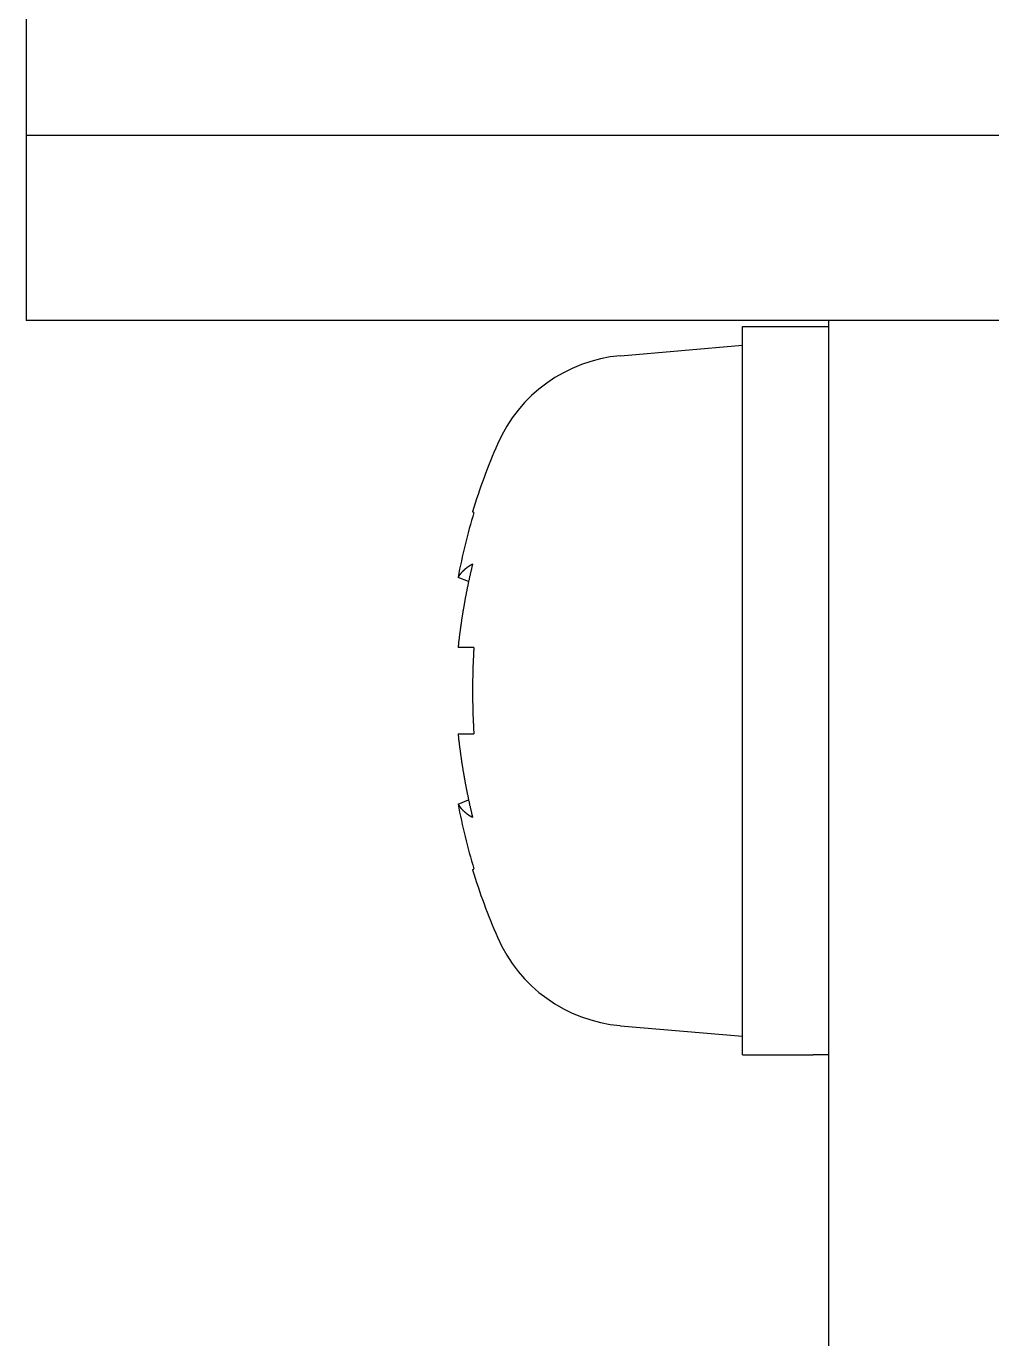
# Model space of a CAD drawing. Extents: x 1 to 262, y 0 to 247.
# Drawn here: x 53.89 to 61.71, y 107.52 to 118.15 of the extents above; entities that cross this region are included whole.
import ezdxf

# ---------------------------------------------------------------- set-up
doc = ezdxf.new("R2010")
doc.units = 0
doc.layers.get('0').update_dxf_attribs({"linetype": 'CONTINUOUS'})

msp = doc.modelspace()

# ---------------------------------------------------------------- linework, layer by layer
at = {"color": 7, "linetype": 'CONTINUOUS'}
for p, q in [((53.888, 133.268), (53.888, 117.268)), ((53.888, 117.268), (53.888, 115.768)), ((53.888, 117.268), (85.888, 117.268)), ((54.888, 115.768), (53.888, 115.768)), ((60.388, 115.768), (54.888, 115.768)), ((59.688, 115.718), (60.388, 115.718)), ((59.688, 109.818), (59.688, 115.718)), ((61.888, 115.768), (60.388, 115.768)), ((60.388, 114.768), (60.388, 115.768)), ((58.7, 115.482), (59.688, 115.568)), ((60.388, 107.268), (60.388, 114.768)), ((57.513, 114.211), (57.503, 114.218)), ((57.471, 113.653), (57.385, 113.686)), ((57.513, 113.117), (57.385, 113.117)), ((57.385, 112.419), (57.513, 112.419)), ((57.385, 111.85), (57.471, 111.883)), ((57.503, 111.318), (57.513, 111.325)), ((58.7, 110.054), (59.688, 109.968)), ((59.688, 109.818), (60.003, 109.818))]:
    msp.add_line(p, q, dxfattribs=at)
for points in [[(57.503, 113.793, 0), (57.501, 113.793, 0), (57.5, 113.792, 0), (57.499, 113.791, 0), (57.498, 113.791, 0), (57.496, 113.79, 0), (57.495, 113.789, 0), (57.494, 113.788, 0), (57.493, 113.788, 0), (57.491, 113.787, 0), (57.49, 113.786, 0), (57.489, 113.786, 0), (57.488, 113.785, 0), (57.486, 113.784, 0), (57.485, 113.783, 0), (57.484, 113.783, 0), (57.483, 113.782, 0), (57.482, 113.781, 0), (57.481, 113.78, 0), (57.479, 113.78, 0), (57.478, 113.779, 0), (57.477, 113.778, 0), (57.476, 113.778, 0), (57.475, 113.777, 0), (57.474, 113.776, 0), (57.473, 113.775, 0), (57.471, 113.775, 0), (57.47, 113.774, 0), (57.469, 113.773, 0), (57.468, 113.772, 0), (57.467, 113.772, 0), (57.466, 113.771, 0), (57.465, 113.77, 0), (57.464, 113.769, 0), (57.463, 113.769, 0), (57.462, 113.768, 0), (57.46, 113.767, 0), (57.459, 113.766, 0), (57.458, 113.765, 0), (57.457, 113.765, 0), (57.456, 113.764, 0), (57.455, 113.763, 0), (57.454, 113.762, 0), (57.453, 113.761, 0), (57.452, 113.761, 0), (57.451, 113.76, 0), (57.45, 113.759, 0), (57.449, 113.758, 0), (57.448, 113.758, 0), (57.447, 113.757, 0), (57.446, 113.756, 0), (57.445, 113.755, 0), (57.444, 113.754, 0), (57.443, 113.753, 0), (57.442, 113.753, 0), (57.441, 113.752, 0), (57.44, 113.751, 0), (57.439, 113.75, 0), (57.438, 113.749, 0), (57.437, 113.749, 0), (57.436, 113.748, 0), (57.435, 113.747, 0), (57.434, 113.746, 0), (57.434, 113.745, 0), (57.432, 113.744, 0), (57.432, 113.744, 0), (57.431, 113.743, 0), (57.43, 113.742, 0), (57.429, 113.741, 0), (57.428, 113.74, 0), (57.427, 113.739, 0), (57.426, 113.739, 0), (57.425, 113.738, 0), (57.425, 113.737, 0), (57.424, 113.736, 0), (57.423, 113.735, 0), (57.422, 113.734, 0), (57.421, 113.733, 0), (57.42, 113.732, 0), (57.419, 113.732, 0), (57.419, 113.731, 0), (57.418, 113.73, 0), (57.417, 113.729, 0), (57.416, 113.728, 0), (57.415, 113.727, 0), (57.414, 113.726, 0), (57.414, 113.725, 0), (57.413, 113.725, 0), (57.412, 113.724, 0), (57.411, 113.723, 0), (57.41, 113.722, 0), (57.41, 113.721, 0), (57.409, 113.72, 0), (57.408, 113.719, 0), (57.407, 113.718, 0), (57.407, 113.717, 0), (57.406, 113.716, 0), (57.405, 113.716, 0), (57.404, 113.715, 0), (57.404, 113.714, 0), (57.403, 113.713, 0), (57.402, 113.712, 0), (57.402, 113.711, 0), (57.401, 113.71, 0), (57.4, 113.709, 0), (57.4, 113.708, 0), (57.399, 113.707, 0), (57.398, 113.706, 0), (57.398, 113.705, 0), (57.397, 113.704, 0), (57.396, 113.703, 0), (57.395, 113.703, 0), (57.395, 113.702, 0), (57.394, 113.701, 0), (57.394, 113.7, 0), (57.393, 113.699, 0), (57.392, 113.698, 0), (57.392, 113.697, 0), (57.391, 113.696, 0), (57.39, 113.695, 0), (57.39, 113.694, 0), (57.389, 113.693, 0), (57.389, 113.692, 0), (57.388, 113.691, 0), (57.388, 113.69, 0), (57.387, 113.689, 0), (57.386, 113.688, 0), (57.386, 113.687, 0), (57.385, 113.686, 0)], [(57.503, 113.793, 0), (57.501, 113.788, 0), (57.5, 113.783, 0), (57.499, 113.778, 0), (57.498, 113.772, 0), (57.496, 113.767, 0), (57.495, 113.762, 0), (57.494, 113.757, 0), (57.493, 113.751, 0), (57.491, 113.746, 0), (57.49, 113.741, 0), (57.489, 113.736, 0), (57.488, 113.73, 0), (57.486, 113.725, 0), (57.485, 113.72, 0), (57.484, 113.715, 0), (57.483, 113.709, 0), (57.482, 113.704, 0), (57.481, 113.699, 0), (57.479, 113.694, 0), (57.478, 113.688, 0), (57.477, 113.683, 0), (57.476, 113.678, 0), (57.475, 113.673, 0), (57.474, 113.667, 0), (57.473, 113.662, 0), (57.471, 113.657, 0), (57.47, 113.652, 0), (57.469, 113.646, 0), (57.468, 113.641, 0), (57.467, 113.636, 0), (57.466, 113.63, 0), (57.465, 113.625, 0), (57.464, 113.62, 0), (57.463, 113.615, 0), (57.462, 113.609, 0), (57.46, 113.604, 0), (57.459, 113.599, 0), (57.458, 113.594, 0), (57.457, 113.588, 0), (57.456, 113.583, 0), (57.455, 113.578, 0), (57.454, 113.573, 0), (57.453, 113.567, 0), (57.452, 113.562, 0), (57.451, 113.557, 0), (57.45, 113.551, 0), (57.449, 113.546, 0), (57.448, 113.541, 0), (57.447, 113.536, 0), (57.446, 113.53, 0), (57.445, 113.525, 0), (57.444, 113.52, 0), (57.443, 113.514, 0), (57.442, 113.509, 0), (57.441, 113.504, 0), (57.44, 113.499, 0), (57.439, 113.493, 0), (57.438, 113.488, 0), (57.437, 113.483, 0), (57.436, 113.477, 0), (57.435, 113.472, 0), (57.434, 113.467, 0), (57.434, 113.462, 0), (57.432, 113.456, 0), (57.432, 113.451, 0), (57.431, 113.446, 0), (57.43, 113.44, 0), (57.429, 113.435, 0), (57.428, 113.43, 0), (57.427, 113.425, 0), (57.426, 113.419, 0), (57.425, 113.414, 0), (57.425, 113.409, 0), (57.424, 113.403, 0), (57.423, 113.398, 0), (57.422, 113.393, 0), (57.421, 113.388, 0), (57.42, 113.382, 0), (57.419, 113.377, 0), (57.419, 113.372, 0), (57.418, 113.366, 0), (57.417, 113.361, 0), (57.416, 113.356, 0), (57.415, 113.35, 0), (57.414, 113.345, 0), (57.414, 113.34, 0), (57.413, 113.335, 0), (57.412, 113.329, 0), (57.411, 113.324, 0), (57.41, 113.319, 0), (57.41, 113.313, 0), (57.409, 113.308, 0), (57.408, 113.303, 0), (57.407, 113.297, 0), (57.407, 113.292, 0), (57.406, 113.287, 0), (57.405, 113.282, 0), (57.404, 113.276, 0), (57.404, 113.271, 0), (57.403, 113.266, 0), (57.402, 113.26, 0), (57.402, 113.255, 0), (57.401, 113.25, 0), (57.4, 113.244, 0), (57.4, 113.239, 0), (57.399, 113.234, 0), (57.398, 113.228, 0), (57.398, 113.223, 0), (57.397, 113.218, 0), (57.396, 113.213, 0), (57.395, 113.207, 0), (57.395, 113.202, 0), (57.394, 113.197, 0), (57.394, 113.191, 0), (57.393, 113.186, 0), (57.392, 113.181, 0), (57.392, 113.175, 0), (57.391, 113.17, 0), (57.39, 113.165, 0), (57.39, 113.159, 0), (57.389, 113.154, 0), (57.389, 113.149, 0), (57.388, 113.144, 0), (57.388, 113.138, 0), (57.387, 113.133, 0), (57.386, 113.128, 0), (57.386, 113.122, 0), (57.385, 113.117, 0)], [(57.513, 113.117, 0), (57.513, 113.112, 0), (57.512, 113.106, 0), (57.512, 113.101, 0), (57.512, 113.095, 0), (57.511, 113.09, 0), (57.511, 113.084, 0), (57.511, 113.079, 0), (57.511, 113.073, 0), (57.51, 113.068, 0), (57.51, 113.063, 0), (57.51, 113.057, 0), (57.51, 113.052, 0), (57.509, 113.046, 0), (57.509, 113.041, 0), (57.509, 113.035, 0), (57.508, 113.03, 0), (57.508, 113.024, 0), (57.508, 113.019, 0), (57.508, 113.013, 0), (57.508, 113.008, 0), (57.507, 113.003, 0), (57.507, 112.997, 0), (57.507, 112.992, 0), (57.507, 112.986, 0), (57.507, 112.981, 0), (57.506, 112.975, 0), (57.506, 112.97, 0), (57.506, 112.964, 0), (57.506, 112.959, 0), (57.505, 112.953, 0), (57.505, 112.948, 0), (57.505, 112.943, 0), (57.505, 112.937, 0), (57.505, 112.932, 0), (57.505, 112.926, 0), (57.505, 112.921, 0), (57.505, 112.915, 0), (57.504, 112.91, 0), (57.504, 112.904, 0), (57.504, 112.899, 0), (57.504, 112.893, 0), (57.504, 112.888, 0), (57.504, 112.883, 0), (57.504, 112.877, 0), (57.504, 112.872, 0), (57.503, 112.866, 0), (57.503, 112.861, 0), (57.503, 112.855, 0), (57.503, 112.85, 0), (57.503, 112.844, 0), (57.503, 112.839, 0), (57.503, 112.833, 0), (57.503, 112.828, 0), (57.503, 112.823, 0), (57.503, 112.817, 0), (57.503, 112.812, 0), (57.503, 112.806, 0), (57.503, 112.801, 0), (57.503, 112.795, 0), (57.503, 112.79, 0), (57.503, 112.784, 0), (57.503, 112.779, 0), (57.503, 112.773, 0), (57.503, 112.768, 0), (57.503, 112.763, 0), (57.503, 112.757, 0), (57.503, 112.752, 0), (57.503, 112.746, 0), (57.503, 112.741, 0), (57.503, 112.735, 0), (57.503, 112.73, 0), (57.503, 112.724, 0), (57.503, 112.719, 0), (57.503, 112.713, 0), (57.503, 112.708, 0), (57.503, 112.702, 0), (57.503, 112.697, 0), (57.503, 112.692, 0), (57.503, 112.686, 0), (57.503, 112.681, 0), (57.503, 112.675, 0), (57.503, 112.67, 0), (57.504, 112.664, 0), (57.504, 112.659, 0), (57.504, 112.653, 0), (57.504, 112.648, 0), (57.504, 112.642, 0), (57.504, 112.637, 0), (57.504, 112.632, 0), (57.504, 112.626, 0), (57.505, 112.621, 0), (57.505, 112.615, 0), (57.505, 112.61, 0), (57.505, 112.604, 0), (57.505, 112.599, 0), (57.505, 112.593, 0), (57.505, 112.588, 0), (57.505, 112.582, 0), (57.506, 112.577, 0), (57.506, 112.572, 0), (57.506, 112.566, 0), (57.506, 112.561, 0), (57.507, 112.555, 0), (57.507, 112.55, 0), (57.507, 112.544, 0), (57.507, 112.539, 0), (57.507, 112.533, 0), (57.508, 112.528, 0), (57.508, 112.522, 0), (57.508, 112.517, 0), (57.508, 112.512, 0), (57.508, 112.506, 0), (57.509, 112.501, 0), (57.509, 112.495, 0), (57.509, 112.49, 0), (57.51, 112.484, 0), (57.51, 112.479, 0), (57.51, 112.473, 0), (57.51, 112.468, 0), (57.511, 112.463, 0), (57.511, 112.457, 0), (57.511, 112.452, 0), (57.511, 112.446, 0), (57.512, 112.441, 0), (57.512, 112.435, 0), (57.512, 112.43, 0), (57.513, 112.424, 0), (57.513, 112.419, 0)], [(57.385, 112.419, 0), (57.386, 112.414, 0), (57.386, 112.408, 0), (57.387, 112.403, 0), (57.388, 112.398, 0), (57.388, 112.392, 0), (57.389, 112.387, 0), (57.389, 112.382, 0), (57.39, 112.376, 0), (57.39, 112.371, 0), (57.391, 112.366, 0), (57.392, 112.361, 0), (57.392, 112.355, 0), (57.393, 112.35, 0), (57.394, 112.345, 0), (57.394, 112.339, 0), (57.395, 112.334, 0), (57.395, 112.329, 0), (57.396, 112.323, 0), (57.397, 112.318, 0), (57.398, 112.313, 0), (57.398, 112.307, 0), (57.399, 112.302, 0), (57.4, 112.297, 0), (57.4, 112.292, 0), (57.401, 112.286, 0), (57.402, 112.281, 0), (57.402, 112.276, 0), (57.403, 112.27, 0), (57.404, 112.265, 0), (57.404, 112.26, 0), (57.405, 112.254, 0), (57.406, 112.249, 0), (57.407, 112.244, 0), (57.407, 112.238, 0), (57.408, 112.233, 0), (57.409, 112.228, 0), (57.41, 112.223, 0), (57.41, 112.217, 0), (57.411, 112.212, 0), (57.412, 112.207, 0), (57.413, 112.201, 0), (57.414, 112.196, 0), (57.414, 112.191, 0), (57.415, 112.185, 0), (57.416, 112.18, 0), (57.417, 112.175, 0), (57.418, 112.17, 0), (57.419, 112.164, 0), (57.419, 112.159, 0), (57.42, 112.154, 0), (57.421, 112.148, 0), (57.422, 112.143, 0), (57.423, 112.138, 0), (57.424, 112.133, 0), (57.425, 112.127, 0), (57.425, 112.122, 0), (57.426, 112.117, 0), (57.427, 112.111, 0), (57.428, 112.106, 0), (57.429, 112.101, 0), (57.43, 112.095, 0), (57.431, 112.09, 0), (57.432, 112.085, 0), (57.432, 112.08, 0), (57.434, 112.074, 0), (57.434, 112.069, 0), (57.435, 112.064, 0), (57.436, 112.058, 0), (57.437, 112.053, 0), (57.438, 112.048, 0), (57.439, 112.043, 0), (57.44, 112.037, 0), (57.441, 112.032, 0), (57.442, 112.027, 0), (57.443, 112.021, 0), (57.444, 112.016, 0), (57.445, 112.011, 0), (57.446, 112.006, 0), (57.447, 112, 0), (57.448, 111.995, 0), (57.449, 111.99, 0), (57.45, 111.985, 0), (57.451, 111.979, 0), (57.452, 111.974, 0), (57.453, 111.969, 0), (57.454, 111.963, 0), (57.455, 111.958, 0), (57.456, 111.953, 0), (57.457, 111.948, 0), (57.458, 111.942, 0), (57.459, 111.937, 0), (57.46, 111.932, 0), (57.462, 111.927, 0), (57.463, 111.921, 0), (57.464, 111.916, 0), (57.465, 111.911, 0), (57.466, 111.905, 0), (57.467, 111.9, 0), (57.468, 111.895, 0), (57.469, 111.89, 0), (57.47, 111.884, 0), (57.471, 111.879, 0), (57.473, 111.874, 0), (57.474, 111.869, 0), (57.475, 111.863, 0), (57.476, 111.858, 0), (57.477, 111.853, 0), (57.478, 111.848, 0), (57.479, 111.842, 0), (57.481, 111.837, 0), (57.482, 111.832, 0), (57.483, 111.827, 0), (57.484, 111.821, 0), (57.485, 111.816, 0), (57.486, 111.811, 0), (57.488, 111.806, 0), (57.489, 111.8, 0), (57.49, 111.795, 0), (57.491, 111.79, 0), (57.493, 111.785, 0), (57.494, 111.779, 0), (57.495, 111.774, 0), (57.496, 111.769, 0), (57.498, 111.764, 0), (57.499, 111.758, 0), (57.5, 111.753, 0), (57.501, 111.748, 0), (57.503, 111.743, 0)], [(57.385, 111.85, 0), (57.386, 111.849, 0), (57.386, 111.848, 0), (57.387, 111.847, 0), (57.388, 111.846, 0), (57.388, 111.845, 0), (57.389, 111.844, 0), (57.389, 111.843, 0), (57.39, 111.842, 0), (57.391, 111.841, 0), (57.391, 111.84, 0), (57.392, 111.839, 0), (57.392, 111.838, 0), (57.393, 111.837, 0), (57.394, 111.836, 0), (57.394, 111.835, 0), (57.395, 111.834, 0), (57.395, 111.833, 0), (57.396, 111.832, 0), (57.397, 111.831, 0), (57.398, 111.831, 0), (57.398, 111.83, 0), (57.399, 111.829, 0), (57.4, 111.828, 0), (57.4, 111.827, 0), (57.401, 111.826, 0), (57.402, 111.825, 0), (57.402, 111.824, 0), (57.403, 111.823, 0), (57.404, 111.822, 0), (57.404, 111.821, 0), (57.405, 111.82, 0), (57.406, 111.819, 0), (57.407, 111.819, 0), (57.407, 111.818, 0), (57.408, 111.817, 0), (57.409, 111.816, 0), (57.41, 111.815, 0), (57.411, 111.814, 0), (57.411, 111.813, 0), (57.412, 111.812, 0), (57.413, 111.811, 0), (57.414, 111.81, 0), (57.414, 111.81, 0), (57.415, 111.809, 0), (57.416, 111.808, 0), (57.417, 111.807, 0), (57.418, 111.806, 0), (57.419, 111.805, 0), (57.419, 111.804, 0), (57.42, 111.803, 0), (57.421, 111.803, 0), (57.422, 111.802, 0), (57.423, 111.801, 0), (57.424, 111.8, 0), (57.425, 111.799, 0), (57.425, 111.798, 0), (57.426, 111.797, 0), (57.427, 111.797, 0), (57.428, 111.796, 0), (57.429, 111.795, 0), (57.43, 111.794, 0), (57.431, 111.793, 0), (57.432, 111.792, 0), (57.433, 111.792, 0), (57.434, 111.791, 0), (57.434, 111.79, 0), (57.435, 111.789, 0), (57.436, 111.788, 0), (57.437, 111.787, 0), (57.438, 111.787, 0), (57.439, 111.786, 0), (57.44, 111.785, 0), (57.441, 111.784, 0), (57.442, 111.783, 0), (57.443, 111.782, 0), (57.444, 111.782, 0), (57.445, 111.781, 0), (57.446, 111.78, 0), (57.447, 111.779, 0), (57.448, 111.778, 0), (57.449, 111.778, 0), (57.45, 111.777, 0), (57.451, 111.776, 0), (57.452, 111.775, 0), (57.453, 111.774, 0), (57.454, 111.774, 0), (57.455, 111.773, 0), (57.456, 111.772, 0), (57.457, 111.771, 0), (57.458, 111.771, 0), (57.459, 111.77, 0), (57.46, 111.769, 0), (57.462, 111.768, 0), (57.463, 111.767, 0), (57.464, 111.767, 0), (57.465, 111.766, 0), (57.466, 111.765, 0), (57.467, 111.764, 0), (57.468, 111.764, 0), (57.469, 111.763, 0), (57.47, 111.762, 0), (57.471, 111.761, 0), (57.473, 111.761, 0), (57.474, 111.76, 0), (57.475, 111.759, 0), (57.476, 111.758, 0), (57.477, 111.758, 0), (57.478, 111.757, 0), (57.479, 111.756, 0), (57.481, 111.755, 0), (57.482, 111.755, 0), (57.483, 111.754, 0), (57.484, 111.753, 0), (57.485, 111.753, 0), (57.486, 111.752, 0), (57.488, 111.751, 0), (57.489, 111.75, 0), (57.49, 111.75, 0), (57.491, 111.749, 0), (57.493, 111.748, 0), (57.494, 111.748, 0), (57.495, 111.747, 0), (57.496, 111.746, 0), (57.498, 111.745, 0), (57.499, 111.745, 0), (57.5, 111.744, 0), (57.501, 111.743, 0), (57.503, 111.743, 0)], [(60.003, 109.818, 0), (60.006, 109.818, 0), (60.009, 109.818, 0), (60.012, 109.818, 0), (60.015, 109.818, 0), (60.018, 109.818, 0), (60.021, 109.818, 0), (60.024, 109.818, 0), (60.027, 109.818, 0), (60.03, 109.818, 0), (60.033, 109.818, 0), (60.036, 109.818, 0), (60.039, 109.818, 0), (60.042, 109.818, 0), (60.045, 109.818, 0), (60.048, 109.818, 0), (60.051, 109.818, 0), (60.054, 109.818, 0), (60.057, 109.818, 0), (60.06, 109.818, 0), (60.063, 109.818, 0), (60.066, 109.818, 0), (60.069, 109.818, 0), (60.072, 109.818, 0), (60.075, 109.818, 0), (60.078, 109.818, 0), (60.081, 109.818, 0), (60.084, 109.818, 0), (60.087, 109.818, 0), (60.09, 109.818, 0), (60.093, 109.818, 0), (60.096, 109.818, 0), (60.099, 109.818, 0), (60.102, 109.818, 0), (60.105, 109.818, 0), (60.108, 109.818, 0), (60.111, 109.818, 0), (60.114, 109.818, 0), (60.117, 109.818, 0), (60.12, 109.818, 0), (60.123, 109.818, 0), (60.126, 109.818, 0), (60.129, 109.818, 0), (60.132, 109.818, 0), (60.135, 109.818, 0), (60.138, 109.818, 0), (60.141, 109.818, 0), (60.144, 109.818, 0), (60.147, 109.818, 0), (60.15, 109.818, 0), (60.153, 109.818, 0), (60.156, 109.818, 0), (60.159, 109.819, 0), (60.162, 109.819, 0), (60.165, 109.819, 0), (60.168, 109.819, 0), (60.171, 109.819, 0), (60.174, 109.819, 0), (60.177, 109.819, 0), (60.18, 109.819, 0), (60.183, 109.819, 0), (60.186, 109.819, 0), (60.189, 109.819, 0), (60.192, 109.819, 0), (60.195, 109.819, 0), (60.199, 109.819, 0), (60.202, 109.819, 0), (60.205, 109.819, 0), (60.208, 109.819, 0), (60.211, 109.819, 0), (60.214, 109.819, 0), (60.217, 109.819, 0), (60.219, 109.819, 0), (60.222, 109.819, 0), (60.225, 109.819, 0), (60.228, 109.819, 0), (60.231, 109.819, 0), (60.234, 109.819, 0), (60.237, 109.819, 0), (60.24, 109.819, 0), (60.243, 109.819, 0), (60.246, 109.819, 0), (60.249, 109.819, 0), (60.252, 109.819, 0), (60.256, 109.819, 0), (60.259, 109.819, 0), (60.262, 109.819, 0), (60.265, 109.82, 0), (60.268, 109.82, 0), (60.271, 109.82, 0), (60.274, 109.82, 0), (60.277, 109.82, 0), (60.28, 109.82, 0), (60.283, 109.82, 0), (60.286, 109.82, 0), (60.289, 109.82, 0), (60.292, 109.82, 0), (60.295, 109.82, 0), (60.298, 109.82, 0), (60.301, 109.82, 0), (60.304, 109.82, 0), (60.307, 109.82, 0), (60.31, 109.82, 0), (60.313, 109.82, 0), (60.316, 109.82, 0), (60.319, 109.82, 0), (60.322, 109.82, 0), (60.325, 109.82, 0), (60.328, 109.82, 0), (60.331, 109.82, 0), (60.334, 109.82, 0), (60.337, 109.82, 0), (60.34, 109.821, 0), (60.343, 109.821, 0), (60.346, 109.821, 0), (60.349, 109.821, 0), (60.352, 109.821, 0), (60.355, 109.821, 0), (60.358, 109.821, 0), (60.361, 109.821, 0), (60.364, 109.821, 0), (60.367, 109.821, 0), (60.37, 109.821, 0), (60.373, 109.821, 0), (60.376, 109.821, 0), (60.379, 109.821, 0), (60.382, 109.821, 0), (60.385, 109.821, 0), (60.388, 109.821, 0)]]:
    msp.add_polyline3d(points, dxfattribs=at)
for centre, radius, start, end in [((58.804, 114.286), 1.2, 95, 156.4529), ((62.288, 112.768), 5, 156.4529, 163.142), ((62.288, 112.768), 4.988, 163.1891, 169.3918), ((62.288, 112.768), 4.988, 190.6082, 196.8109), ((62.288, 112.768), 5, 196.858, 203.5471), ((58.804, 111.25), 1.2, 203.5471, 265)]:
    msp.add_arc(centre, radius, start, end, dxfattribs=at)

doc.saveas('drawing.dxf')
